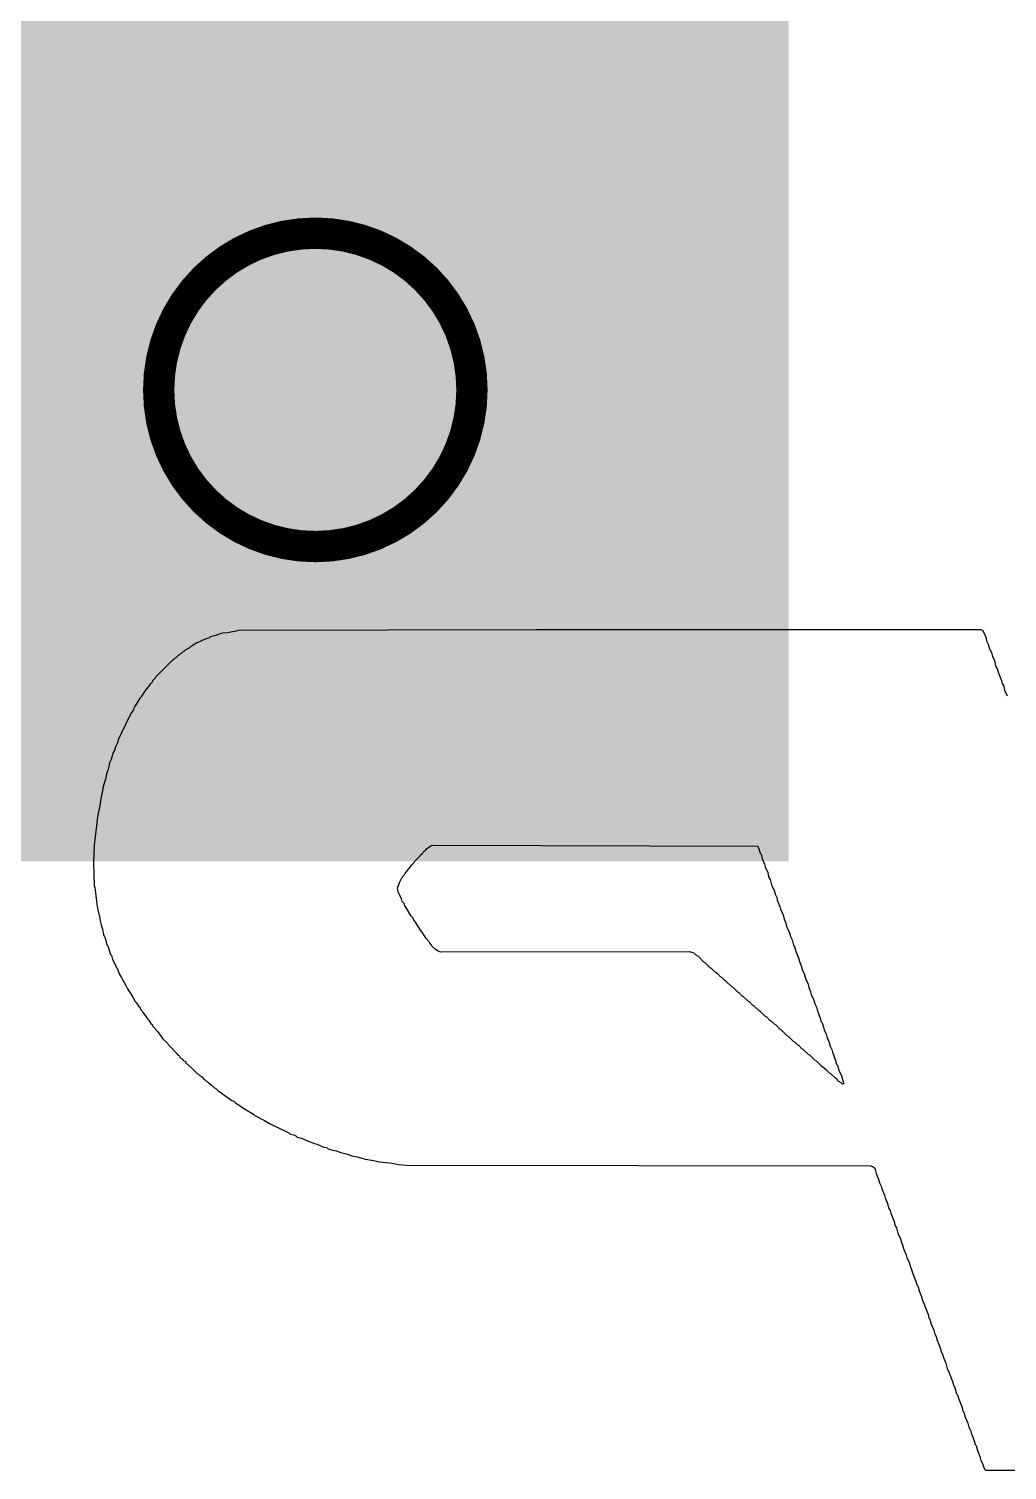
# Model space of a CAD drawing. Header units: inches. Extents: x -10 to 344, y -7 to 75.
# Drawn here: x 9.932 to 11.518, y 6.489 to 8.825 of the extents above; entities that cross this region are included whole.
import ezdxf

# ---------------------------------------------------------------- set-up
doc = ezdxf.new("R2010")
doc.units = ezdxf.units.IN
for name, color, linetype in [('Bottom Layer', 5, 'Continuous'), ('Bottom Overlay', 54, 'Continuous'), ('Drill Drawing', 1, 'Continuous'), ('Mid Layer 1', 16, 'Continuous'), ('Mid Layer 2', 76, 'Continuous'), ('Top Layer', 1, 'Continuous'), ('Top Paste', 8, 'Continuous'), ('Top Solder', 216, 'Continuous'), ('Via Holes', 16, 'Continuous')]:
    doc.layers.add(name, color=color, linetype=linetype)

# ---------------------------------------------------------------- blocks, each defined once
blk = doc.blocks.new('DSGP_1575_18_4_A_02_117')
at = {"layer": 'Top Layer'}
blk.add_hatch(color=1, dxfattribs=at).paths.add_polyline_path([(-6.8, 1.75), (-6.8, -1.75), (-10.3, -1.75), (-10.3, 1.75)])
at = {"layer": 'Top Paste'}
blk.add_hatch(color=8, dxfattribs=at).paths.add_polyline_path([(-7.4, 1.15), (-7.4, -1.15), (-9.7, -1.15), (-9.7, 1.15)])
at = {"layer": 'Top Solder'}
blk.add_hatch(color=216, dxfattribs=at).paths.add_polyline_path([(-6.7, 1.85), (-6.7, -1.85), (-10.4, -1.85), (-10.4, 1.85)])

msp = doc.modelspace()

# ---------------------------------------------------------------- hatches: boundary and pattern name
at = {"layer": 'Bottom Layer'}
h = msp.add_hatch(color=5, dxfattribs=at)
edge = h.paths.add_edge_path()
edge.add_arc((10.3962, 8.24), 0.2, 0, 360)
at = {"layer": 'Mid Layer 1'}
h = msp.add_hatch(color=16, dxfattribs=at)
edge = h.paths.add_edge_path()
edge.add_arc((10.3962, 8.24), 0.2, 0, 360)
at = {"layer": 'Mid Layer 2'}
h = msp.add_hatch(color=76, dxfattribs=at)
edge = h.paths.add_edge_path()
edge.add_arc((10.3962, 8.24), 0.2, 0, 360)
at = {"layer": 'Top Layer'}
h = msp.add_hatch(color=1, dxfattribs=at)
edge = h.paths.add_edge_path()
edge.add_arc((10.3962, 8.24), 0.2, 0, 360)
at = {"layer": 'Via Holes'}
h = msp.add_hatch(color=7, dxfattribs=at)
edge = h.paths.add_edge_path()
edge.add_arc((10.3962, 8.24), 0.1, 0, 360)

# ---------------------------------------------------------------- linework, layer by layer
at = {"layer": 'Bottom Overlay'}
for p, q in [((10.7548, 7.8511), (10.2712, 7.8501)), ((11.4755, 7.8511), (10.7548, 7.8511)), ((11.4786, 7.8501), (11.4755, 7.8511)), ((10.2042, 7.8298), (10.1964, 7.8251)), ((10.2109, 7.8324), (10.2042, 7.8298)), ((10.2125, 7.8339), (10.2109, 7.8324)), ((10.2192, 7.8365), (10.2125, 7.8339)), ((10.2234, 7.8376), (10.2192, 7.8365)), ((10.2255, 7.8397), (10.2234, 7.8376)), ((10.2348, 7.8417), (10.2255, 7.8397)), ((10.2416, 7.8443), (10.2348, 7.8417)), ((10.2458, 7.8454), (10.2416, 7.8443)), ((10.2541, 7.8464), (10.2458, 7.8454)), ((10.2593, 7.8475), (10.2541, 7.8464)), ((10.2681, 7.849), (10.2593, 7.8475)), ((10.2712, 7.8501), (10.2681, 7.849)), ((11.4817, 7.8438), (11.4786, 7.8501)), ((11.4843, 7.8371), (11.4817, 7.8438)), ((11.4853, 7.8329), (11.4843, 7.8371)), ((11.488, 7.8272), (11.4853, 7.8329)), ((10.1673, 7.8043), (10.1662, 7.8022)), ((10.1693, 7.8053), (10.1673, 7.8043)), ((10.1709, 7.8069), (10.1693, 7.8053)), ((10.1766, 7.8116), (10.1709, 7.8069)), ((10.1787, 7.8126), (10.1766, 7.8116)), ((10.1808, 7.8147), (10.1787, 7.8126)), ((10.1829, 7.8157), (10.1808, 7.8147)), ((10.1849, 7.8178), (10.1829, 7.8157)), ((10.1922, 7.822), (10.1849, 7.8178)), ((10.1943, 7.8241), (10.1922, 7.822)), ((10.1964, 7.8251), (10.1943, 7.8241)), ((11.4895, 7.8215), (11.488, 7.8272)), ((11.4937, 7.8121), (11.4895, 7.8215)), ((11.4947, 7.8079), (11.4937, 7.8121)), ((11.4968, 7.8027), (11.4947, 7.8079)), ((10.1641, 7.8012), (10.1376, 7.7747)), ((10.1662, 7.8022), (10.1641, 7.8012)), ((11.4983, 7.7991), (11.4968, 7.8027)), ((11.4999, 7.7923), (11.4983, 7.7991)), ((11.5025, 7.7877), (11.4999, 7.7923)), ((11.5041, 7.7819), (11.5025, 7.7877)), ((11.5093, 7.7684), (11.5041, 7.7819)), ((10.1272, 7.7611), (10.1225, 7.7554)), ((10.1283, 7.7632), (10.1272, 7.7611)), ((10.1314, 7.7663), (10.1283, 7.7632)), ((10.1324, 7.7684), (10.1314, 7.7663)), ((10.1366, 7.7726), (10.1324, 7.7684)), ((10.1376, 7.7747), (10.1366, 7.7726)), ((11.5103, 7.7643), (11.5093, 7.7684)), ((11.5129, 7.7596), (11.5103, 7.7643)), ((11.5145, 7.7528), (11.5129, 7.7596)), ((10.1085, 7.7351), (10.1043, 7.7279)), ((10.1116, 7.7403), (10.1085, 7.7351)), ((10.1137, 7.7424), (10.1116, 7.7403)), ((10.1179, 7.7497), (10.1137, 7.7424)), ((10.1199, 7.7518), (10.1179, 7.7497)), ((10.1225, 7.7554), (10.1199, 7.7518)), ((11.5186, 7.7435), (11.5145, 7.7528)), ((10.0971, 7.7154), (10.0815, 7.6832)), ((10.1012, 7.7216), (10.0971, 7.7154)), ((10.1023, 7.7258), (10.1012, 7.7216)), ((10.1043, 7.7279), (10.1023, 7.7258)), ((10.0747, 7.667), (10.0721, 7.6613)), ((10.0773, 7.6738), (10.0747, 7.667)), ((10.0815, 7.6832), (10.0773, 7.6738)), ((10.0653, 7.641), (10.0627, 7.6353)), ((10.0669, 7.6468), (10.0653, 7.641)), ((10.0679, 7.6509), (10.0669, 7.6468)), ((10.0705, 7.6556), (10.0679, 7.6509)), ((10.0721, 7.6613), (10.0705, 7.6556)), ((10.0575, 7.6176), (10.0565, 7.6104)), ((10.0601, 7.6244), (10.0575, 7.6176)), ((10.0627, 7.6353), (10.0601, 7.6244)), ((10.0523, 7.5968), (10.0508, 7.587)), ((10.0565, 7.6104), (10.0523, 7.5968)), ((10.0482, 7.5771), (10.0471, 7.5698)), ((10.0497, 7.5828), (10.0482, 7.5771)), ((10.0508, 7.587), (10.0497, 7.5828)), ((10.0435, 7.5506), (10.0425, 7.5443)), ((10.0445, 7.5558), (10.0435, 7.5506)), ((10.0456, 7.5599), (10.0445, 7.5558)), ((10.0471, 7.5698), (10.0456, 7.5599)), ((10.0414, 7.5329), (10.0393, 7.5162)), ((10.0425, 7.5443), (10.0414, 7.5329)), ((10.0378, 7.5022), (10.0367, 7.4731)), ((10.0393, 7.5162), (10.0378, 7.5022)), ((10.5791, 7.4975), (10.5822, 7.5006)), ((10.5822, 7.5006), (10.5863, 7.5017)), ((10.5863, 7.5017), (11.1136, 7.5006)), ((11.1136, 7.5006), (11.1151, 7.496)), ((10.5567, 7.4752), (10.5661, 7.4845)), ((10.5661, 7.4845), (10.5671, 7.4866)), ((10.5671, 7.4866), (10.5702, 7.4887)), ((10.5702, 7.4887), (10.5713, 7.4908)), ((10.5713, 7.4908), (10.5728, 7.4923)), ((10.5728, 7.4923), (10.5749, 7.4934)), ((10.5749, 7.4934), (10.577, 7.4965)), ((10.577, 7.4965), (10.5791, 7.4975)), ((11.1151, 7.496), (11.1177, 7.4892)), ((11.1177, 7.4892), (11.1193, 7.4876)), ((11.1193, 7.4876), (11.1209, 7.4798)), ((11.1209, 7.4798), (11.1224, 7.4762)), ((10.0367, 7.4731), (10.0378, 7.4367)), ((10.5401, 7.4533), (10.5411, 7.4554)), ((10.5411, 7.4554), (10.5442, 7.4585)), ((10.5442, 7.4585), (10.5453, 7.4606)), ((10.5453, 7.4606), (10.5499, 7.4663)), ((10.5499, 7.4663), (10.5525, 7.47)), ((10.5525, 7.47), (10.5557, 7.4731)), ((10.5557, 7.4731), (10.5567, 7.4752)), ((11.1224, 7.4762), (11.1245, 7.471)), ((11.1245, 7.471), (11.1255, 7.4668)), ((11.1255, 7.4668), (11.1297, 7.4575)), ((11.1297, 7.4575), (11.1313, 7.4507)), ((10.0378, 7.4367), (10.0388, 7.4336)), ((10.0388, 7.4336), (10.0404, 7.4206)), ((10.5297, 7.4325), (10.5307, 7.4356)), ((10.5307, 7.4263), (10.5297, 7.4325)), ((10.5307, 7.4356), (10.5333, 7.4424)), ((10.5333, 7.4424), (10.5359, 7.4481)), ((10.5359, 7.4481), (10.5369, 7.4502)), ((10.5369, 7.4502), (10.5401, 7.4533)), ((11.1313, 7.4507), (11.1339, 7.4461)), ((11.1339, 7.4461), (11.1359, 7.4377)), ((11.1359, 7.4377), (11.137, 7.4356)), ((11.137, 7.4356), (11.1401, 7.4284)), ((10.0404, 7.4206), (10.0419, 7.4065)), ((10.5359, 7.4149), (10.5307, 7.4263)), ((10.5369, 7.4107), (10.5359, 7.4149)), ((10.5401, 7.4076), (10.5369, 7.4107)), ((10.5411, 7.4034), (10.5401, 7.4076)), ((11.1401, 7.4284), (11.1417, 7.4227)), ((11.1417, 7.4227), (11.1443, 7.4169)), ((11.1443, 7.4169), (11.1453, 7.4128)), ((11.1453, 7.4128), (11.1495, 7.4024)), ((10.0419, 7.4065), (10.0435, 7.3967)), ((10.0435, 7.3967), (10.0445, 7.3925)), ((10.0445, 7.3925), (10.0461, 7.3868)), ((10.0461, 7.3868), (10.0471, 7.3795)), ((10.5432, 7.4013), (10.5411, 7.4034)), ((10.5515, 7.3868), (10.5432, 7.4013)), ((10.5546, 7.3837), (10.5515, 7.3868)), ((10.5557, 7.3805), (10.5546, 7.3837)), ((11.1495, 7.4024), (11.1505, 7.3982)), ((11.1505, 7.3982), (11.1547, 7.3889)), ((11.1547, 7.3889), (11.1562, 7.3821)), ((10.0471, 7.3795), (10.0487, 7.3727)), ((10.0487, 7.3727), (10.0513, 7.366)), ((10.0513, 7.366), (10.0529, 7.3571)), ((10.5588, 7.3774), (10.5557, 7.3805)), ((10.5629, 7.3701), (10.5588, 7.3774)), ((10.5666, 7.3644), (10.5629, 7.3701)), ((10.5713, 7.3587), (10.5666, 7.3644)), ((11.1562, 7.3821), (11.1588, 7.3774)), ((11.1588, 7.3774), (11.1609, 7.3691)), ((11.1609, 7.3691), (11.1619, 7.367)), ((11.1619, 7.367), (11.1651, 7.3597)), ((10.0529, 7.3571), (10.0555, 7.3514)), ((10.0555, 7.3514), (10.0565, 7.3473)), ((10.0565, 7.3473), (10.0581, 7.3405)), ((10.0581, 7.3405), (10.0596, 7.3389)), ((10.0596, 7.3389), (10.0617, 7.3317)), ((10.5713, 7.3577), (10.5713, 7.3587)), ((10.5723, 7.3566), (10.5713, 7.3577)), ((10.5759, 7.3509), (10.5723, 7.3566)), ((10.5806, 7.3452), (10.5759, 7.3509)), ((10.5817, 7.3431), (10.5806, 7.3452)), ((10.5848, 7.34), (10.5817, 7.3431)), ((10.5858, 7.3379), (10.5848, 7.34)), ((10.5905, 7.3332), (10.5858, 7.3379)), ((11.1651, 7.3597), (11.1666, 7.354)), ((11.1666, 7.354), (11.1692, 7.3483)), ((11.1692, 7.3483), (11.1713, 7.34)), ((11.1713, 7.34), (11.1734, 7.3379)), ((11.1734, 7.3379), (11.1755, 7.3296)), ((10.0617, 7.3317), (10.0643, 7.3249)), ((10.0643, 7.3249), (10.0659, 7.3233)), ((10.0659, 7.3233), (10.0674, 7.3166)), ((10.0674, 7.3166), (10.0711, 7.3098)), ((10.5941, 7.3306), (10.5905, 7.3332)), ((10.5993, 7.3285), (10.5941, 7.3306)), ((11.0033, 7.3291), (10.5993, 7.3285)), ((11.0106, 7.327), (11.0033, 7.3291)), ((11.0148, 7.3228), (11.0106, 7.327)), ((11.0169, 7.3218), (11.0148, 7.3228)), ((11.0262, 7.3124), (11.0169, 7.3218)), ((11.1755, 7.3296), (11.1796, 7.3192)), ((11.1796, 7.3192), (11.1812, 7.3135)), ((11.1812, 7.3135), (11.1848, 7.3046)), ((10.0711, 7.3098), (10.0737, 7.3031)), ((10.0737, 7.3031), (10.0752, 7.3015)), ((10.0752, 7.3015), (10.0783, 7.2932)), ((10.0783, 7.2932), (10.0815, 7.288)), ((11.0283, 7.3114), (11.0262, 7.3124)), ((11.0366, 7.3031), (11.0283, 7.3114)), ((11.0387, 7.302), (11.0366, 7.3031)), ((11.0439, 7.2968), (11.0387, 7.302)), ((11.046, 7.2958), (11.0439, 7.2968)), ((11.0465, 7.2942), (11.046, 7.2958)), ((11.0481, 7.2937), (11.0465, 7.2942)), ((11.0533, 7.2885), (11.0481, 7.2937)), ((11.1848, 7.3046), (11.1864, 7.2989)), ((11.1864, 7.2989), (11.189, 7.2942)), ((11.189, 7.2942), (11.1911, 7.2859)), ((10.0815, 7.288), (10.0887, 7.2745)), ((10.0887, 7.2745), (10.0919, 7.2693)), ((10.0919, 7.2693), (10.0929, 7.2672)), ((10.0929, 7.2672), (10.0971, 7.2609)), ((11.0553, 7.2875), (11.0533, 7.2885)), ((11.0605, 7.2823), (11.0553, 7.2875)), ((11.0626, 7.2812), (11.0605, 7.2823)), ((11.0709, 7.2729), (11.0626, 7.2812)), ((11.073, 7.2719), (11.0709, 7.2729)), ((11.0813, 7.2635), (11.073, 7.2719)), ((11.1911, 7.2859), (11.1952, 7.2765)), ((11.1952, 7.2765), (11.1963, 7.2713)), ((11.1963, 7.2713), (11.1994, 7.2641)), ((10.0971, 7.2609), (10.1002, 7.2557)), ((10.1002, 7.2557), (10.1043, 7.2485)), ((10.1043, 7.2485), (10.1064, 7.2464)), ((10.1064, 7.2464), (10.1095, 7.2412)), ((11.0834, 7.2625), (11.0813, 7.2635)), ((11.0886, 7.2573), (11.0834, 7.2625)), ((11.0907, 7.2563), (11.0886, 7.2573)), ((11.098, 7.249), (11.0907, 7.2563)), ((11.1001, 7.2479), (11.098, 7.249)), ((11.1053, 7.2427), (11.1001, 7.2479)), ((11.1994, 7.2641), (11.2004, 7.2599)), ((11.2004, 7.2599), (11.2046, 7.2505)), ((11.2046, 7.2505), (11.2061, 7.2448)), ((11.2061, 7.2448), (11.2087, 7.2391)), ((10.1095, 7.2412), (10.1116, 7.2391)), ((10.1116, 7.2391), (10.1127, 7.236)), ((10.1127, 7.236), (10.1147, 7.2339)), ((10.1147, 7.2339), (10.1158, 7.2318)), ((10.1158, 7.2318), (10.1205, 7.2261)), ((10.1205, 7.2261), (10.1241, 7.2204)), ((10.1241, 7.2204), (10.1262, 7.2183)), ((11.1073, 7.2417), (11.1053, 7.2427)), ((11.1157, 7.2334), (11.1073, 7.2417)), ((11.1177, 7.2323), (11.1157, 7.2334)), ((11.1261, 7.224), (11.1177, 7.2323)), ((11.1281, 7.223), (11.1261, 7.224)), ((11.1333, 7.2178), (11.1281, 7.223)), ((11.2087, 7.2391), (11.2098, 7.2349)), ((11.2098, 7.2349), (11.215, 7.2214)), ((11.215, 7.2214), (11.2165, 7.2157)), ((10.1262, 7.2183), (10.1293, 7.2131)), ((10.1293, 7.2131), (10.1314, 7.211)), ((10.1314, 7.211), (10.1324, 7.2089)), ((10.1324, 7.2089), (10.1366, 7.2048)), ((10.1366, 7.2048), (10.1376, 7.2027)), ((10.1376, 7.2027), (10.1407, 7.1996)), ((10.1407, 7.1996), (10.1418, 7.1975)), ((10.1418, 7.1975), (10.1465, 7.1918)), ((11.1354, 7.2167), (11.1333, 7.2178)), ((11.1406, 7.2116), (11.1354, 7.2167)), ((11.1427, 7.2105), (11.1406, 7.2116)), ((11.15, 7.2032), (11.1427, 7.2105)), ((11.1521, 7.2022), (11.15, 7.2032)), ((11.1614, 7.1928), (11.1521, 7.2022)), ((11.2165, 7.2157), (11.2181, 7.2141)), ((11.2181, 7.2141), (11.2202, 7.2069)), ((11.2202, 7.2069), (11.2212, 7.2027)), ((11.2212, 7.2027), (11.2243, 7.1954)), ((10.1465, 7.1918), (10.1491, 7.1881)), ((10.1491, 7.1881), (10.1563, 7.1809)), ((10.1563, 7.1809), (10.1574, 7.1788)), ((10.1574, 7.1788), (10.1719, 7.1642)), ((11.1635, 7.1918), (11.1614, 7.1928)), ((11.1718, 7.1835), (11.1635, 7.1918)), ((11.1739, 7.1824), (11.1718, 7.1835)), ((11.1781, 7.1783), (11.1739, 7.1824)), ((11.1801, 7.1772), (11.1781, 7.1783)), ((11.1853, 7.172), (11.1801, 7.1772)), ((11.2243, 7.1954), (11.2254, 7.1913)), ((11.2254, 7.1913), (11.2295, 7.1819)), ((11.2295, 7.1819), (11.2311, 7.1762)), ((11.2311, 7.1762), (11.2337, 7.1705)), ((10.1719, 7.1642), (10.1725, 7.1627)), ((10.1725, 7.1627), (10.1745, 7.1616)), ((10.1745, 7.1616), (10.1761, 7.1601)), ((10.1761, 7.1601), (10.1771, 7.158)), ((10.1771, 7.158), (10.1787, 7.1564)), ((10.1787, 7.1564), (10.1803, 7.1559)), ((10.1803, 7.1559), (10.1813, 7.1538)), ((10.1813, 7.1538), (10.1829, 7.1523)), ((10.1829, 7.1523), (10.1849, 7.1512)), ((10.1849, 7.1512), (10.1865, 7.1497)), ((10.1865, 7.1497), (10.187, 7.1481)), ((11.1874, 7.171), (11.1853, 7.172)), ((11.1957, 7.1627), (11.1874, 7.171)), ((11.1978, 7.1616), (11.1957, 7.1627)), ((11.2061, 7.1533), (11.1978, 7.1616)), ((11.2082, 7.1523), (11.2061, 7.1533)), ((11.2165, 7.144), (11.2082, 7.1523)), ((11.2337, 7.1705), (11.2347, 7.1663)), ((11.2347, 7.1663), (11.2399, 7.1528)), ((11.2399, 7.1528), (11.2415, 7.1471)), ((10.187, 7.1481), (10.1891, 7.1471)), ((10.1891, 7.1471), (10.1995, 7.1367)), ((10.1995, 7.1367), (10.2016, 7.1356)), ((10.2016, 7.1356), (10.2026, 7.1336)), ((10.2026, 7.1336), (10.2047, 7.1325)), ((10.2047, 7.1325), (10.2099, 7.1273)), ((10.2099, 7.1273), (10.212, 7.1263)), ((10.212, 7.1263), (10.2161, 7.1221)), ((11.2186, 7.1429), (11.2165, 7.144)), ((11.2228, 7.1388), (11.2186, 7.1429)), ((11.2248, 7.1377), (11.2228, 7.1388)), ((11.2301, 7.1325), (11.2248, 7.1377)), ((11.2321, 7.1315), (11.2301, 7.1325)), ((11.2394, 7.1242), (11.2321, 7.1315)), ((11.2415, 7.1471), (11.243, 7.1455)), ((11.243, 7.1455), (11.2451, 7.1372)), ((11.2451, 7.1372), (11.2493, 7.1278)), ((11.2493, 7.1278), (11.2508, 7.1221)), ((10.2161, 7.1221), (10.2182, 7.1211)), ((10.2182, 7.1211), (10.2213, 7.118)), ((10.2213, 7.118), (10.2234, 7.1169)), ((10.2234, 7.1169), (10.2276, 7.1128)), ((10.2276, 7.1128), (10.2296, 7.1117)), ((10.2296, 7.1117), (10.2328, 7.1086)), ((10.2328, 7.1086), (10.2348, 7.1076)), ((10.2348, 7.1076), (10.238, 7.1044)), ((10.238, 7.1044), (10.24, 7.1034)), ((10.24, 7.1034), (10.253, 7.0935)), ((11.2415, 7.1232), (11.2394, 7.1242)), ((11.243, 7.1216), (11.2415, 7.1232)), ((11.2441, 7.1195), (11.243, 7.1216)), ((11.2488, 7.1169), (11.2441, 7.1195)), ((11.2508, 7.1148), (11.2488, 7.1169)), ((11.2508, 7.1221), (11.2529, 7.1169)), ((11.2534, 7.1154), (11.2508, 7.1148)), ((11.2529, 7.1169), (11.2534, 7.1154)), ((10.253, 7.0935), (10.2588, 7.0899)), ((10.2588, 7.0899), (10.2608, 7.0878)), ((10.2608, 7.0878), (10.264, 7.0868)), ((10.264, 7.0868), (10.2671, 7.0836)), ((10.2671, 7.0836), (10.2744, 7.0795)), ((10.2744, 7.0795), (10.2816, 7.0743)), ((10.2816, 7.0743), (10.2962, 7.066)), ((10.2962, 7.066), (10.2983, 7.0639)), ((10.2983, 7.0639), (10.3139, 7.0556)), ((10.3139, 7.0556), (10.3232, 7.0504)), ((10.3232, 7.0504), (10.3513, 7.0368)), ((10.3513, 7.0368), (10.3534, 7.0358)), ((10.3534, 7.0358), (10.3555, 7.0337)), ((10.3555, 7.0337), (10.3612, 7.0322)), ((10.3612, 7.0322), (10.3648, 7.0306)), ((10.3648, 7.0306), (10.3669, 7.0285)), ((10.3669, 7.0285), (10.3737, 7.027)), ((10.3737, 7.027), (10.3846, 7.0223)), ((10.3846, 7.0223), (10.3877, 7.0212)), ((10.3877, 7.0212), (10.395, 7.0181)), ((10.395, 7.0181), (10.3992, 7.0171)), ((10.3992, 7.0171), (10.4085, 7.0129)), ((10.4085, 7.0129), (10.4153, 7.0114)), ((10.4153, 7.0114), (10.4168, 7.0098)), ((10.4168, 7.0098), (10.4241, 7.0077)), ((10.4241, 7.0077), (10.4304, 7.0067)), ((10.4304, 7.0067), (10.4376, 7.0036)), ((10.4376, 7.0036), (10.4418, 7.0025)), ((10.4418, 7.0025), (10.4486, 7.001)), ((10.4486, 7.001), (10.4553, 6.9984)), ((10.4553, 6.9984), (10.4641, 6.9968)), ((10.4641, 6.9968), (10.4699, 6.9952)), ((10.4699, 6.9952), (10.4771, 6.9932)), ((10.4771, 6.9932), (10.4881, 6.9916)), ((10.4881, 6.9916), (10.5005, 6.9885)), ((10.5005, 6.9885), (10.5109, 6.9874)), ((10.5109, 6.9874), (10.5203, 6.9864)), ((10.5203, 6.9864), (10.5255, 6.9854)), ((10.5255, 6.9854), (10.5317, 6.9843)), ((10.5317, 6.9843), (10.5442, 6.9833)), ((10.5442, 6.9833), (11.2971, 6.9822)), ((11.2971, 6.9822), (11.3008, 6.9807)), ((11.3008, 6.9807), (11.3034, 6.9781)), ((11.3034, 6.9781), (11.3054, 6.9698)), ((11.3054, 6.9698), (11.3096, 6.9604)), ((11.3096, 6.9604), (11.3112, 6.9547)), ((11.3112, 6.9547), (11.3138, 6.949)), ((11.3138, 6.949), (11.3148, 6.9448)), ((11.3148, 6.9448), (11.319, 6.9344)), ((11.319, 6.9344), (11.32, 6.9303)), ((11.32, 6.9303), (11.3242, 6.9209)), ((11.3242, 6.9209), (11.3257, 6.9141)), ((11.3257, 6.9141), (11.3283, 6.9095)), ((11.3283, 6.9095), (11.3294, 6.9053)), ((11.3294, 6.9053), (11.3346, 6.8918)), ((11.3346, 6.8918), (11.3361, 6.8861)), ((11.3361, 6.8861), (11.3387, 6.8814)), ((11.3387, 6.8814), (11.3408, 6.8731)), ((11.3408, 6.8731), (11.345, 6.8637)), ((11.345, 6.8637), (11.3465, 6.858)), ((11.3465, 6.858), (11.3491, 6.8523)), ((11.3491, 6.8523), (11.3507, 6.8465)), ((11.3507, 6.8465), (11.3543, 6.8377)), ((11.3543, 6.8377), (11.3554, 6.8335)), ((11.3554, 6.8335), (11.3595, 6.8242)), ((11.3595, 6.8242), (11.3611, 6.8174)), ((11.3611, 6.8174), (11.3626, 6.8159)), ((11.3626, 6.8159), (11.3647, 6.8086)), ((11.3647, 6.8086), (11.3699, 6.7951)), ((11.3699, 6.7951), (11.3715, 6.7893)), ((11.3715, 6.7893), (11.373, 6.7878)), ((11.373, 6.7878), (11.3751, 6.7795)), ((11.3751, 6.7795), (11.3793, 6.7701)), ((11.3793, 6.7701), (11.3808, 6.7633)), ((11.3808, 6.7633), (11.3834, 6.7587)), ((11.3834, 6.7587), (11.3845, 6.7545)), ((11.3845, 6.7545), (11.3897, 6.741)), ((11.3897, 6.741), (11.3912, 6.7353)), ((11.3912, 6.7353), (11.3928, 6.7337)), ((11.3928, 6.7337), (11.3949, 6.7254)), ((11.3949, 6.7254), (11.399, 6.716)), ((11.399, 6.716), (11.4006, 6.7093)), ((11.4006, 6.7093), (11.4032, 6.7046)), ((11.4032, 6.7046), (11.4042, 6.7004)), ((11.4042, 6.7004), (11.4094, 6.6869)), ((11.4094, 6.6869), (11.411, 6.6812)), ((11.411, 6.6812), (11.4136, 6.6755)), ((11.4136, 6.6755), (11.4146, 6.6713)), ((11.4146, 6.6713), (11.4188, 6.662)), ((11.4188, 6.662), (11.4209, 6.6536)), ((11.4209, 6.6536), (11.424, 6.6464)), ((11.424, 6.6464), (11.4271, 6.638)), ((11.4271, 6.638), (11.4292, 6.6328)), ((11.4292, 6.6328), (11.4308, 6.6271)), ((11.4308, 6.6271), (11.4334, 6.6224)), ((11.4334, 6.6224), (11.4344, 6.6183)), ((11.4344, 6.6183), (11.436, 6.6126)), ((11.436, 6.6126), (11.4375, 6.611)), ((11.4375, 6.611), (11.4396, 6.6037)), ((11.4396, 6.6037), (11.4448, 6.5902)), ((11.4448, 6.5902), (11.4463, 6.5845)), ((11.4463, 6.5845), (11.4479, 6.5829)), ((11.4479, 6.5829), (11.45, 6.5746)), ((11.45, 6.5746), (11.4542, 6.5652)), ((11.4542, 6.5652), (11.4557, 6.5585)), ((11.4557, 6.5585), (11.4583, 6.5538)), ((11.4583, 6.5538), (11.4594, 6.5496)), ((11.4594, 6.5496), (11.4646, 6.5361)), ((11.4646, 6.5361), (11.4661, 6.5304)), ((11.4661, 6.5304), (11.4677, 6.5288)), ((11.4677, 6.5288), (11.4698, 6.5205)), ((11.4698, 6.5205), (11.4739, 6.5112)), ((11.4739, 6.5112), (11.4755, 6.5044)), ((11.4755, 6.5044), (11.4781, 6.4997)), ((11.4781, 6.4997), (11.4791, 6.4956)), ((11.4791, 6.4956), (11.4812, 6.4904)), ((11.4812, 6.4904), (11.4827, 6.4888)), ((11.4827, 6.4888), (11.9736, 6.4898))]:
    msp.add_line(p, q, dxfattribs=at)
at = {"layer": 'Drill Drawing'}
for points in [[(10.6502, 8.24, 0.0508, 0.0508, 1), (10.1422, 8.24, 0.0508, 0.0508, 1)], [(10.1295, 8.24, 0.0254, 0.0254, 1), (10.1549, 8.24, 0.0254, 0.0254, 1)], [(10.6375, 8.24, 0.0254, 0.0254, 1), (10.6629, 8.24, 0.0254, 0.0254, 1)]]:
    msp.add_lwpolyline(points, format="xyseb", close=True, dxfattribs=at)

# ---------------------------------------------------------------- block references
msp.add_blockref('DSGP_1575_18_4_A_02_117', (17.8637, 9.3256))

doc.saveas('drawing.dxf')
